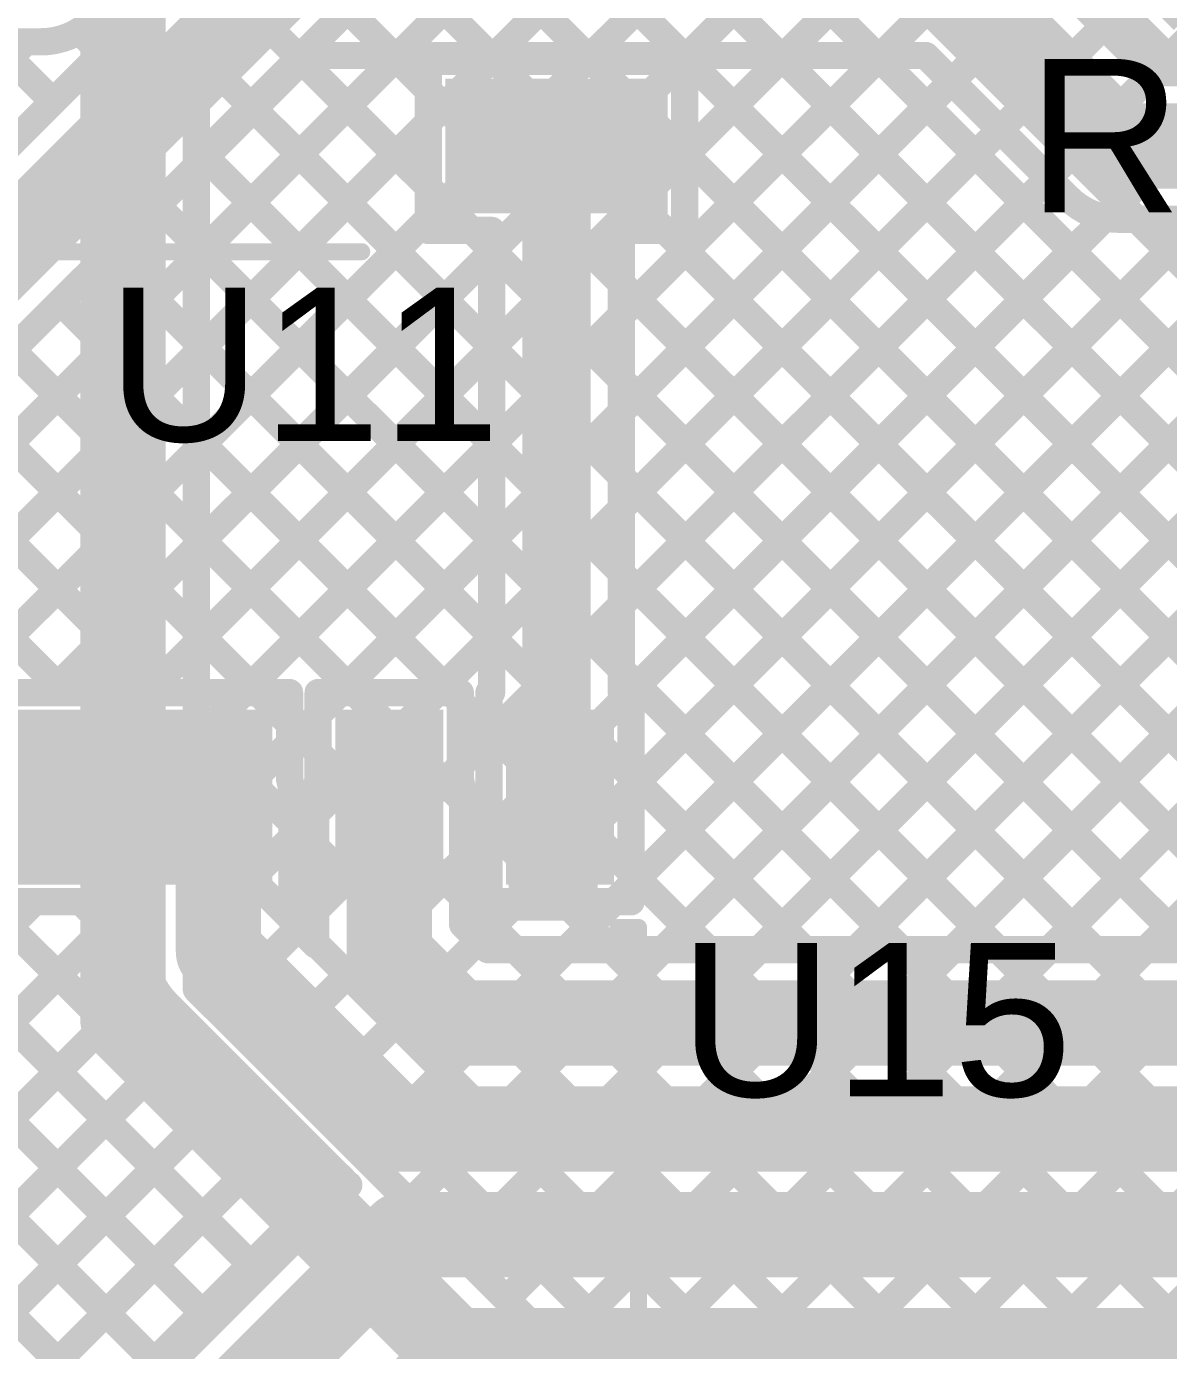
# Model space of a CAD drawing. Header units: millimetres. Extents: x -0.08 to 7.12, y -0.08 to 3.98.
# Drawn here: x 4.8808 to 5.2152, y 1.6051 to 1.993 of the extents above; entities that cross this region are included whole.
import ezdxf

# ---------------------------------------------------------------- set-up
doc = ezdxf.new("R2010")
doc.units = ezdxf.units.MM
doc.header["$MEASUREMENT"] = 0
for name, color, linetype in [('BottomLayer', 5, 'Continuous'), ('TopLayer', 1, 'Continuous'), ('TopOverlay', 2, 'Continuous'), ('TopPaste', 8, 'Continuous'), ('TopSolder', 216, 'Continuous')]:
    doc.layers.add(name, color=color, linetype=linetype)
doc.styles.add('Arial', font='', dxfattribs={"height": 0.2})
doc.styles.get('Arial').set_extended_font_data('Arial')

# ---------------------------------------------------------------- blocks, each defined once
blk = doc.blocks.new('SOP_16_150____25')
at = {"layer": 'TopLayer'}
for points in [[(-0.13484, 0.18681), (-0.09154, 0.18681), (-0.09154, 0.16319), (-0.13484, 0.16319)], [(0.09154, 0.18681), (0.13484, 0.18681), (0.13484, 0.16319), (0.09154, 0.16319)], [(-0.13484, 0.13681), (-0.09154, 0.13681), (-0.09154, 0.11319), (-0.13484, 0.11319)], [(0.09154, 0.13681), (0.13484, 0.13681), (0.13484, 0.11319), (0.09154, 0.11319)], [(-0.13484, 0.08681), (-0.09154, 0.08681), (-0.09154, 0.06319), (-0.13484, 0.06319)], [(0.09154, 0.08681), (0.13484, 0.08681), (0.13484, 0.06319), (0.09154, 0.06319)], [(-0.13484, 0.03681), (-0.09154, 0.03681), (-0.09154, 0.01319), (-0.13484, 0.01319)], [(0.09154, 0.03681), (0.13484, 0.03681), (0.13484, 0.01319), (0.09154, 0.01319)], [(-0.13484, -0.01319), (-0.09154, -0.01319), (-0.09154, -0.03681), (-0.13484, -0.03681)], [(0.09154, -0.01319), (0.13484, -0.01319), (0.13484, -0.03681), (0.09154, -0.03681)], [(-0.13484, -0.06319), (-0.09154, -0.06319), (-0.09154, -0.08681), (-0.13484, -0.08681)], [(0.09154, -0.06319), (0.13484, -0.06319), (0.13484, -0.08681), (0.09154, -0.08681)], [(-0.13484, -0.11319), (-0.09154, -0.11319), (-0.09154, -0.13681), (-0.13484, -0.13681)], [(0.09154, -0.11319), (0.13484, -0.11319), (0.13484, -0.13681), (0.09154, -0.13681)], [(-0.13484, -0.16319), (-0.09154, -0.16319), (-0.09154, -0.18681), (-0.13484, -0.18681)], [(0.09154, -0.16319), (0.13484, -0.16319), (0.13484, -0.18681), (0.09154, -0.18681)]]:
    blk.add_hatch(color=1, dxfattribs=at).paths.add_polyline_path(points)
at = {"layer": 'TopOverlay'}
blk.add_hatch(color=2, dxfattribs=at).paths.add_polyline_path([(-0.088, 0.16), (-0.077, 0.16), (-0.077, 0.186), (-0.088, 0.186)])
at = {"layer": 'TopPaste'}
for points in [[(-0.13484, 0.18681), (-0.09154, 0.18681), (-0.09154, 0.16319), (-0.13484, 0.16319)], [(0.09154, 0.18681), (0.13484, 0.18681), (0.13484, 0.16319), (0.09154, 0.16319)], [(-0.13484, 0.13681), (-0.09154, 0.13681), (-0.09154, 0.11319), (-0.13484, 0.11319)], [(0.09154, 0.13681), (0.13484, 0.13681), (0.13484, 0.11319), (0.09154, 0.11319)], [(-0.13484, 0.08681), (-0.09154, 0.08681), (-0.09154, 0.06319), (-0.13484, 0.06319)], [(0.09154, 0.08681), (0.13484, 0.08681), (0.13484, 0.06319), (0.09154, 0.06319)], [(-0.13484, 0.03681), (-0.09154, 0.03681), (-0.09154, 0.01319), (-0.13484, 0.01319)], [(0.09154, 0.03681), (0.13484, 0.03681), (0.13484, 0.01319), (0.09154, 0.01319)], [(-0.13484, -0.01319), (-0.09154, -0.01319), (-0.09154, -0.03681), (-0.13484, -0.03681)], [(0.09154, -0.01319), (0.13484, -0.01319), (0.13484, -0.03681), (0.09154, -0.03681)], [(-0.13484, -0.06319), (-0.09154, -0.06319), (-0.09154, -0.08681), (-0.13484, -0.08681)], [(0.09154, -0.06319), (0.13484, -0.06319), (0.13484, -0.08681), (0.09154, -0.08681)], [(-0.13484, -0.11319), (-0.09154, -0.11319), (-0.09154, -0.13681), (-0.13484, -0.13681)], [(0.09154, -0.11319), (0.13484, -0.11319), (0.13484, -0.13681), (0.09154, -0.13681)], [(-0.13484, -0.16319), (-0.09154, -0.16319), (-0.09154, -0.18681), (-0.13484, -0.18681)], [(0.09154, -0.16319), (0.13484, -0.16319), (0.13484, -0.18681), (0.09154, -0.18681)]]:
    blk.add_hatch(color=8, dxfattribs=at).paths.add_polyline_path(points)
at = {"layer": 'TopSolder'}
for points in [[(-0.13884, 0.19081), (-0.08754, 0.19081), (-0.08754, 0.15919), (-0.13884, 0.15919)], [(0.08754, 0.19081), (0.13884, 0.19081), (0.13884, 0.15919), (0.08754, 0.15919)], [(-0.13884, 0.14081), (-0.08754, 0.14081), (-0.08754, 0.10919), (-0.13884, 0.10919)], [(0.08754, 0.14081), (0.13884, 0.14081), (0.13884, 0.10919), (0.08754, 0.10919)], [(-0.13884, 0.09081), (-0.08754, 0.09081), (-0.08754, 0.05919), (-0.13884, 0.05919)], [(0.08754, 0.09081), (0.13884, 0.09081), (0.13884, 0.05919), (0.08754, 0.05919)], [(-0.13884, 0.04081), (-0.08754, 0.04081), (-0.08754, 0.00919), (-0.13884, 0.00919)], [(0.08754, 0.04081), (0.13884, 0.04081), (0.13884, 0.00919), (0.08754, 0.00919)], [(-0.13884, -0.00919), (-0.08754, -0.00919), (-0.08754, -0.04081), (-0.13884, -0.04081)], [(0.08754, -0.00919), (0.13884, -0.00919), (0.13884, -0.04081), (0.08754, -0.04081)], [(-0.13884, -0.05919), (-0.08754, -0.05919), (-0.08754, -0.09081), (-0.13884, -0.09081)], [(0.08754, -0.05919), (0.13884, -0.05919), (0.13884, -0.09081), (0.08754, -0.09081)], [(-0.13884, -0.10919), (-0.08754, -0.10919), (-0.08754, -0.14081), (-0.13884, -0.14081)], [(0.08754, -0.10919), (0.13884, -0.10919), (0.13884, -0.14081), (0.08754, -0.14081)], [(-0.13884, -0.15919), (-0.08754, -0.15919), (-0.08754, -0.19081), (-0.13884, -0.19081)], [(0.08754, -0.15919), (0.13884, -0.15919), (0.13884, -0.19081), (0.08754, -0.19081)]]:
    blk.add_hatch(color=216, dxfattribs=at).paths.add_polyline_path(points)
at = {"layer": 'TopOverlay', "const_width": 0.005}
for points in [[(-0.075, 0.192), (-0.075, 0.198)], [(0.075, 0.198), (-0.075, 0.198)], [(0.075, 0.192), (0.075, 0.198)], [(-0.146, 0.171), (-0.146, 0.181)], [(-0.141, 0.176), (-0.146, 0.181)], [(-0.146, 0.171), (-0.141, 0.176)], [(-0.075, -0.198), (-0.075, -0.192)], [(0.075, -0.198), (0.075, -0.192)], [(0.075, -0.198), (-0.075, -0.198)]]:
    blk.add_lwpolyline(points, dxfattribs=at)
at = {"layer": 'TopOverlay', "const_width": 0.0025}
for points in [[(-0.07625, 0.198, 1), (-0.07375, 0.198, 1)], [(-0.07625, 0.198, 1), (-0.07375, 0.198, 1)], [(0.07375, 0.198, 1), (0.07625, 0.198, 1)], [(0.07375, 0.198, 1), (0.07625, 0.198, 1)], [(-0.07625, 0.192, 1), (-0.07375, 0.192, 1)], [(0.07375, 0.192, 1), (0.07625, 0.192, 1)], [(-0.14725, 0.181, 1), (-0.14475, 0.181, 1)], [(-0.14725, 0.181, 1), (-0.14475, 0.181, 1)], [(-0.14225, 0.176, 1), (-0.13975, 0.176, 1)], [(-0.14225, 0.176, 1), (-0.13975, 0.176, 1)], [(-0.14725, 0.171, 1), (-0.14475, 0.171, 1)], [(-0.14725, 0.171, 1), (-0.14475, 0.171, 1)], [(-0.07625, -0.192, 1), (-0.07375, -0.192, 1)], [(0.07375, -0.192, 1), (0.07625, -0.192, 1)], [(-0.07625, -0.198, 1), (-0.07375, -0.198, 1)], [(-0.07625, -0.198, 1), (-0.07375, -0.198, 1)], [(0.07375, -0.198, 1), (0.07625, -0.198, 1)], [(0.07375, -0.198, 1), (0.07625, -0.198, 1)]]:
    blk.add_lwpolyline(points, format="xyb", close=True, dxfattribs=at)
blk = doc.blocks.new('SOP_4_2_54_29')
at = {"layer": 'TopLayer'}
for points in [[(-0.15157, 0.06575), (-0.09449, 0.06575), (-0.09449, 0.03425), (-0.15157, 0.03425)], [(0.09449, 0.06575), (0.15157, 0.06575), (0.15157, 0.03425), (0.09449, 0.03425)], [(-0.15157, -0.03425), (-0.09449, -0.03425), (-0.09449, -0.06575), (-0.15157, -0.06575)], [(0.09449, -0.03425), (0.15157, -0.03425), (0.15157, -0.06575), (0.09449, -0.06575)]]:
    blk.add_hatch(color=1, dxfattribs=at).paths.add_polyline_path(points)
at = {"layer": 'TopPaste'}
for points in [[(-0.15157, 0.06575), (-0.09449, 0.06575), (-0.09449, 0.03425), (-0.15157, 0.03425)], [(0.09449, 0.06575), (0.15157, 0.06575), (0.15157, 0.03425), (0.09449, 0.03425)], [(-0.15157, -0.03425), (-0.09449, -0.03425), (-0.09449, -0.06575), (-0.15157, -0.06575)], [(0.09449, -0.03425), (0.15157, -0.03425), (0.15157, -0.06575), (0.09449, -0.06575)]]:
    blk.add_hatch(color=8, dxfattribs=at).paths.add_polyline_path(points)
at = {"layer": 'TopSolder'}
for points in [[(-0.15557, 0.06975), (-0.09049, 0.06975), (-0.09049, 0.03025), (-0.15557, 0.03025)], [(0.09049, 0.06975), (0.15557, 0.06975), (0.15557, 0.03025), (0.09049, 0.03025)], [(-0.15557, -0.03025), (-0.09049, -0.03025), (-0.09049, -0.06975), (-0.15557, -0.06975)], [(0.09049, -0.03025), (0.15557, -0.03025), (0.15557, -0.06975), (0.09049, -0.06975)]]:
    blk.add_hatch(color=216, dxfattribs=at).paths.add_polyline_path(points)
at = {"layer": 'TopOverlay', "const_width": 0.005}
for points in [[(-0.052, 0.081), (0.066, 0.081)], [(-0.163, 0.048), (-0.163, 0.058)], [(-0.163, 0.058), (-0.158, 0.053)], [(-0.163, 0.048), (-0.158, 0.053)], [(-0.052, -0.081), (0.066, -0.081)]]:
    blk.add_lwpolyline(points, dxfattribs=at)
at = {"layer": 'TopOverlay', "const_width": 0.0025}
for points in [[(-0.05325, 0.081, 1), (-0.05075, 0.081, 1)], [(0.06475, 0.081, 1), (0.06725, 0.081, 1)], [(-0.16425, 0.058, 1), (-0.16175, 0.058, 1)], [(-0.16425, 0.058, 1), (-0.16175, 0.058, 1)], [(-0.15925, 0.053, 1), (-0.15675, 0.053, 1)], [(-0.15925, 0.053, 1), (-0.15675, 0.053, 1)], [(-0.16425, 0.048, 1), (-0.16175, 0.048, 1)], [(-0.16425, 0.048, 1), (-0.16175, 0.048, 1)], [(-0.05325, -0.081, 1), (-0.05075, -0.081, 1)], [(0.06475, -0.081, 1), (0.06725, -0.081, 1)]]:
    blk.add_lwpolyline(points, format="xyb", close=True, dxfattribs=at)

msp = doc.modelspace()

# ---------------------------------------------------------------- linework, layer by layer
at = {"layer": 'BottomLayer'}
for points, const_width in [([(4.93053, 1.95365), (5.87624, 2.89936)], 0.008), ([(4.93053, 1.98194), (5.31691, 2.36832)], 0.008), ([(4.93053, 1.92537), (5.23569, 2.23052)], 0.008), ([(4.93053, 1.84052), (5.30102, 2.211)], 0.008), ([(4.93053, 1.75566), (5.38587, 2.211)], 0.008), ([(4.93053, 1.72738), (5.41415, 2.211)], 0.008), ([(4.93053, 1.81223), (5.3293, 2.211)], 0.008), ([(4.93053, 1.78395), (5.35758, 2.211)], 0.008), ([(4.93053, 1.8688), (5.27273, 2.211)], 0.008), ([(4.93053, 1.89708), (5.24311, 2.20966)], 0.008), ([(4.93642, 1.70498), (5.44244, 2.211)], 0.008), ([(4.95056, 1.69084), (5.47072, 2.211)], 0.008), ([(4.96471, 1.6767), (5.49901, 2.211)], 0.008), ([(4.97885, 1.66256), (5.52729, 2.211)], 0.008), ([(4.99194, 2.20704), (5.76398, 1.435)], 0.008), ([(4.97417, 2.19652), (5.73569, 1.435)], 0.008), ([(4.96003, 2.18238), (5.70741, 1.435)], 0.008), ([(4.94455, 2.16958), (5.67912, 1.435)], 0.008), ([(4.99299, 1.64842), (5.51077, 2.1662)], 0.008), ([(4.90903, 1.70197), (4.90903, 2.15081)], 0.025), ([(4.92991, 2.15593), (5.65084, 1.435)], 0.008), ([(4.93053, 1.71087), (4.93053, 2.15081)], 0.008), ([(5.00713, 1.63427), (5.51077, 2.13791)], 0.008), ([(4.93053, 2.12703), (5.62256, 1.435)], 0.008), ([(5.02127, 1.62013), (5.51077, 2.10963)], 0.008), ([(4.93053, 2.09874), (5.59427, 1.435)], 0.008), ([(5.03542, 1.60599), (5.51077, 2.08134)], 0.008), ([(4.93053, 2.07046), (5.50736, 1.49362)], 0.008), ([(5.04956, 1.59185), (5.51077, 2.05306)], 0.008), ([(4.93053, 2.04217), (5.48328, 1.48943)], 0.008), ([(5.0637, 1.5777), (5.51077, 2.02477)], 0.008), ([(4.93053, 2.01389), (5.46583, 1.47859)], 0.008), ([(5.07784, 1.56356), (5.51077, 1.99649)], 0.008), ([(4.93053, 1.9856), (5.45335, 1.46278)], 0.008), ([(5.09148, 1.54892), (5.51077, 1.96821)], 0.008), ([(4.93053, 1.95732), (5.44659, 1.44126)], 0.008), ([(5.10563, 1.53478), (5.51077, 1.93992)], 0.008), ([(4.93053, 1.92903), (5.42457, 1.435)], 0.008), ([(5.11977, 1.52064), (5.51077, 1.91164)], 0.008), ([(4.93053, 1.90075), (5.39628, 1.435)], 0.008), ([(4.93053, 1.87247), (5.368, 1.435)], 0.008), ([(4.93053, 1.84418), (5.33971, 1.435)], 0.008), ([(4.93053, 1.8159), (5.31143, 1.435)], 0.008), ([(4.93053, 1.78761), (5.28314, 1.435)], 0.008), ([(4.93053, 1.75933), (5.25486, 1.435)], 0.008), ([(4.93053, 1.73104), (5.22658, 1.435)], 0.008), ([(4.93053, 1.71087), (5.0852, 1.5562)], 0.008), ([(4.90903, 1.70197), (5.07, 1.541)], 0.025)]:
    msp.add_lwpolyline(points, dxfattribs=dict(at, const_width=const_width))
for points, const_width in [([(4.92853, 1.9856, 1), (4.93253, 1.9856, 1)], 0.004), ([(4.92853, 1.98194, 1), (4.93253, 1.98194, 1)], 0.004), ([(4.92853, 1.95732, 1), (4.93253, 1.95732, 1)], 0.004), ([(4.92853, 1.95365, 1), (4.93253, 1.95365, 1)], 0.004), ([(4.92853, 1.92903, 1), (4.93253, 1.92903, 1)], 0.004), ([(4.92853, 1.92537, 1), (4.93253, 1.92537, 1)], 0.004), ([(4.92853, 1.90075, 1), (4.93253, 1.90075, 1)], 0.004), ([(4.92853, 1.89708, 1), (4.93253, 1.89708, 1)], 0.004), ([(4.92853, 1.87247, 1), (4.93253, 1.87247, 1)], 0.004), ([(4.92853, 1.8688, 1), (4.93253, 1.8688, 1)], 0.004), ([(4.92853, 1.84418, 1), (4.93253, 1.84418, 1)], 0.004), ([(4.92853, 1.84052, 1), (4.93253, 1.84052, 1)], 0.004), ([(4.92853, 1.8159, 1), (4.93253, 1.8159, 1)], 0.004), ([(4.92853, 1.81223, 1), (4.93253, 1.81223, 1)], 0.004), ([(4.92853, 1.78761, 1), (4.93253, 1.78761, 1)], 0.004), ([(4.92853, 1.78395, 1), (4.93253, 1.78395, 1)], 0.004), ([(4.92853, 1.75933, 1), (4.93253, 1.75933, 1)], 0.004), ([(4.92853, 1.75566, 1), (4.93253, 1.75566, 1)], 0.004), ([(4.92853, 1.73104, 1), (4.93253, 1.73104, 1)], 0.004), ([(4.92853, 1.72738, 1), (4.93253, 1.72738, 1)], 0.004), ([(4.92853, 1.71087, 1), (4.93253, 1.71087, 1)], 0.004), ([(4.92853, 1.71087, 1), (4.93253, 1.71087, 1)], 0.004), ([(4.90278, 1.70197, 1), (4.91528, 1.70197, 1)], 0.0125), ([(4.90278, 1.70197, 1), (4.91528, 1.70197, 1)], 0.0125), ([(4.93442, 1.70498, 1), (4.93842, 1.70498, 1)], 0.004), ([(4.94856, 1.69084, 1), (4.95256, 1.69084, 1)], 0.004), ([(4.96271, 1.6767, 1), (4.96671, 1.6767, 1)], 0.004), ([(4.97685, 1.66256, 1), (4.98085, 1.66256, 1)], 0.004), ([(4.99099, 1.64842, 1), (4.99499, 1.64842, 1)], 0.004), ([(5.00513, 1.63427, 1), (5.00913, 1.63427, 1)], 0.004), ([(5.01927, 1.62013, 1), (5.02327, 1.62013, 1)], 0.004), ([(5.03342, 1.60599, 1), (5.03742, 1.60599, 1)], 0.004)]:
    msp.add_lwpolyline(points, format="xyb", close=True, dxfattribs=dict(at, const_width=const_width))
at = {"layer": 'TopLayer'}
for points, const_width in [([(4.9002, 1.9948), (4.94191, 2.0365)], 0.008), ([(5.16248, 2.0365), (5.21948, 1.9795)], 0.008), ([(5.17786, 2.0365), (5.21956, 1.9948)], 0.008), ([(4.83309, 1.9155), (4.9388, 2.0212)], 0.008), ([(5.1682, 2.0212), (5.20991, 1.9795)], 0.008), ([(4.842, 1.894), (4.954, 2.006)], 0.025), ([(5.153, 2.006), (5.201, 1.958)], 0.025), ([(5.19628, 1.99313), (5.20875, 2.0056)], 0.008), ([(4.8962, 1.99165), (4.90272, 1.98513)], 0.008), ([(5.21094, 1.9795), (5.22327, 1.99183)], 0.008), ([(4.61352, 1.9885), (4.885, 1.9885)], 0.008), ([(4.82746, 1.93543), (4.88053, 1.9885)], 0.008), ([(4.87107, 1.9885), (4.88858, 1.97099)], 0.008), ([(4.803, 1.79784), (4.98966, 1.9845)], 0.008), ([(4.8572, 1.8788), (4.96291, 1.9845)], 0.008), ([(4.96141, 1.98301), (4.99843, 1.94599)], 0.008), ([(4.96291, 1.9845), (5.14409, 1.9845)], 0.008), ([(4.9882, 1.9845), (4.99843, 1.97427)], 0.008), ([(4.99843, 1.98275), (5.07352, 1.98275)], 0.008), ([(4.99843, 1.93325), (4.99843, 1.98275)], 0.008), ([(5.05498, 1.90839), (5.13108, 1.9845)], 0.008), ([(5.07306, 1.9845), (5.32708, 1.73048)], 0.008), ([(5.07352, 1.95522), (5.1028, 1.9845)], 0.008), ([(5.07352, 1.93325), (5.07352, 1.98275)], 0.008), ([(5.10134, 1.9845), (5.34122, 1.74462)], 0.008), ([(5.12962, 1.9845), (5.35536, 1.75877)], 0.008), ([(5.14409, 1.9845), (5.1858, 1.9428)], 0.008), ([(5.20991, 1.9795), (5.29428, 1.9795)], 0.008), ([(5.05498, 1.88011), (5.15173, 1.97686)], 0.008), ([(4.94727, 1.96886), (5.01698, 1.89916)], 0.008), ([(4.83129, 1.79784), (4.99843, 1.96499)], 0.008), ([(5.03598, 1.76821), (5.03598, 1.958)], 0.02), ([(5.201, 1.958), (5.31728, 1.958)], 0.025), ([(5.05498, 1.85182), (5.16587, 1.96272)], 0.008), ([(5.07352, 1.95575), (5.30677, 1.7225)], 0.008), ([(4.93313, 1.95472), (5.01698, 1.87087)], 0.008), ([(5.05498, 1.82354), (5.18002, 1.94858)], 0.008), ([(4.91899, 1.94058), (5.01698, 1.84259)], 0.008), ([(4.85781, 1.79608), (4.99843, 1.9367)], 0.008), ([(5.05756, 1.79784), (5.19666, 1.93694)], 0.008), ([(5.05781, 1.74152), (5.25279, 1.9365)], 0.008), ([(5.05781, 1.76981), (5.22451, 1.9365)], 0.008), ([(5.06707, 1.7225), (5.28107, 1.9365)], 0.008), ([(5.201, 1.9365), (5.29428, 1.9365)], 0.008), ([(5.20591, 1.9365), (5.3695, 1.77291)], 0.008), ([(4.99843, 1.93325), (5.01698, 1.93325)], 0.008), ([(5.01117, 1.93325), (5.01698, 1.92744)], 0.008), ([(5.01698, 1.79784), (5.01698, 1.93325)], 0.008), ([(5.05498, 1.79784), (5.05498, 1.93325)], 0.008), ([(5.05498, 1.93325), (5.07352, 1.93325)], 0.008), ([(5.06774, 1.93325), (5.27849, 1.7225)], 0.008), ([(4.88786, 1.79784), (5.01698, 1.92696)], 0.008), ([(4.90484, 1.92644), (5.01698, 1.81431)], 0.008), ([(5.09536, 1.7225), (5.29578, 1.92292)], 0.008), ([(5.05498, 1.91773), (5.2502, 1.7225)], 0.008), ([(4.8907, 1.9123), (5.00515, 1.79784)], 0.008), ([(4.87656, 1.89815), (4.97687, 1.79784)], 0.008), ([(4.90781, 1.78951), (5.01698, 1.89868)], 0.008), ([(5.12364, 1.7225), (5.2988, 1.89766)], 0.008), ([(5.05498, 1.88944), (5.22192, 1.7225)], 0.008), ([(4.86242, 1.88401), (4.94859, 1.79784)], 0.008), ([(5.15193, 1.7225), (5.31247, 1.88304)], 0.008), ([(4.81736, 1.8725), (4.89202, 1.79784)], 0.008), ([(4.84538, 1.87277), (4.9203, 1.79784)], 0.008), ([(4.94443, 1.79784), (5.01698, 1.87039)], 0.008), ([(5.18021, 1.7225), (5.33027, 1.87256)], 0.008), ([(5.2085, 1.7225), (5.3585, 1.8725)], 0.008), ([(5.05498, 1.86116), (5.19363, 1.7225)], 0.008), ([(4.97271, 1.79784), (5.01698, 1.84211)], 0.008), ([(5.05498, 1.83287), (5.16535, 1.7225)], 0.008), ([(5.001, 1.79784), (5.01698, 1.81382)], 0.008), ([(5.05498, 1.80459), (5.13707, 1.7225)], 0.008), ([(4.86619, 1.79784), (4.90781, 1.79784)], 0.008), ([(4.90781, 1.73654), (4.90781, 1.79784)], 0.008), ([(4.91619, 1.77259), (4.91619, 1.79784)], 0.008), ([(4.91619, 1.79784), (4.95781, 1.79784)], 0.008), ([(4.95781, 1.77259), (4.95781, 1.79784)], 0.008), ([(4.96619, 1.79784), (5.00781, 1.79784)], 0.008), ([(4.96619, 1.77259), (4.96619, 1.79784)], 0.008), ([(5.00515, 1.79784), (5.00781, 1.79519)], 0.008), ([(5.00781, 1.77259), (5.00781, 1.79784)], 0.008), ([(5.01619, 1.73654), (5.01619, 1.79784)], 0.008), ([(5.05781, 1.73654), (5.05781, 1.79784)], 0.008), ([(5.00781, 1.79519), (5.01619, 1.78681)], 0.008), ([(4.95781, 1.78294), (4.96619, 1.79132)], 0.008), ([(4.95781, 1.78862), (4.96619, 1.78024)], 0.008), ([(5.00781, 1.77637), (5.01619, 1.78475)], 0.008), ([(4.90781, 1.78205), (4.91619, 1.77367)], 0.008), ([(4.937, 1.722), (4.937, 1.76719)], 0.025), ([(4.987, 1.721), (4.987, 1.76719)], 0.025), ([(5.03598, 1.76821), (5.037, 1.76719)], 0.02), ([(5.05781, 1.77347), (5.10878, 1.7225)], 0.008), ([(4.90781, 1.76123), (4.91558, 1.76899)], 0.008), ([(4.9155, 1.722), (4.9155, 1.76719)], 0.008), ([(4.9585, 1.73091), (4.9585, 1.76719)], 0.008), ([(4.9655, 1.72391), (4.9655, 1.76719)], 0.008), ([(5.0085, 1.72991), (5.0085, 1.76719)], 0.008), ([(5.0085, 1.76621), (5.01619, 1.75852)], 0.008), ([(4.9585, 1.75535), (4.9655, 1.76235)], 0.008), ([(4.9585, 1.75964), (4.9655, 1.75264)], 0.008), ([(4.90781, 1.75376), (4.9155, 1.74608)], 0.008), ([(5.0085, 1.74878), (5.01619, 1.75647)], 0.008), ([(5.05781, 1.74519), (5.0805, 1.7225)], 0.008), ([(4.74633, 1.57146), (4.9155, 1.74063)], 0.008), ([(4.80781, 1.74063), (4.93502, 1.61342)], 0.008), ([(5.0085, 1.73793), (5.02393, 1.7225)], 0.008), ([(5.05283, 1.73654), (5.05781, 1.74152)], 0.008), ([(4.736, 1.58942), (4.88312, 1.73654)], 0.008), ([(4.75533, 1.73654), (4.91619, 1.57568)], 0.008), ([(4.78362, 1.73654), (4.92096, 1.59919)], 0.008), ([(4.84019, 1.73654), (4.94916, 1.62756)], 0.008), ([(4.86619, 1.73654), (4.90781, 1.73654)], 0.008), ([(4.86847, 1.73654), (4.9633, 1.64171)], 0.008), ([(4.89676, 1.73654), (4.91603, 1.71726)], 0.008), ([(4.96042, 1.72898), (4.9655, 1.73406)], 0.008), ([(5.01321, 1.7252), (5.02454, 1.73654)], 0.008), ([(5.01619, 1.73654), (5.05781, 1.73654)], 0.008), ([(5.03818, 1.73654), (5.05221, 1.7225)], 0.008), ([(5.03879, 1.7225), (5.05283, 1.73654)], 0.008), ([(4.937, 1.722), (4.989, 1.67)], 0.025), ([(4.9585, 1.73136), (4.9655, 1.72436)], 0.008), ([(4.9585, 1.73091), (4.9655, 1.72391)], 0.008), ([(4.987, 1.721), (5.007, 1.701)], 0.025), ([(5.0085, 1.72991), (5.01591, 1.7225)], 0.008), ([(5.01591, 1.7225), (5.31909, 1.7225)], 0.008), ([(4.77462, 1.57146), (4.91707, 1.71392)], 0.008), ([(4.9218, 1.7068), (4.9738, 1.6548)], 0.008), ([(5.007, 1.701), (5.328, 1.701)], 0.025), ([(4.8029, 1.57146), (4.93002, 1.69858)], 0.008), ([(4.83119, 1.57146), (4.94416, 1.68444)], 0.008), ([(4.989, 1.67), (5.859, 1.67)], 0.025), ([(4.85781, 1.56981), (4.9583, 1.67029)], 0.008), ([(4.88775, 1.57146), (4.97244, 1.65615)], 0.008), ([(4.92249, 1.60089), (4.97515, 1.65356)], 0.008), ([(4.93769, 1.58569), (4.991, 1.639)], 0.025), ([(4.991, 1.639), (5.956, 1.639)], 0.025), ([(4.98769, 1.58369), (5.009, 1.605)], 0.025), ([(5.009, 1.605), (5.749, 1.605)], 0.025)]:
    msp.add_lwpolyline(points, dxfattribs=dict(at, const_width=const_width))
at = {"layer": 'TopLayer', "const_width": 0.008}
for points in [[(4.9002, 1.9948, -0.198912), (4.885, 1.9885)], [(4.9002, 1.9948, -0.198912), (4.885, 1.9885)], [(5.201, 1.9365, -0.198912), (5.1858, 1.9428)], [(5.201, 1.9365, -0.198912), (5.1858, 1.9428)], [(4.9155, 1.76719, -0.063547), (4.91619, 1.77259)], [(4.95781, 1.77259, -0.063547), (4.9585, 1.76719)], [(4.9655, 1.76719, -0.063547), (4.96619, 1.77259)], [(5.00781, 1.77259, -0.063547), (5.0085, 1.76719)], [(4.9218, 1.7068, -0.198912), (4.9155, 1.722)], [(4.9218, 1.7068, -0.198912), (4.9155, 1.722)]]:
    msp.add_lwpolyline(points, format="xyb", dxfattribs=at)
at = {"layer": 'TopLayer'}
for points, const_width in [([(4.8982, 1.9948, 1), (4.9022, 1.9948, 1)], 0.004), ([(4.8982, 1.9948, 1), (4.9022, 1.9948, 1)], 0.004), ([(4.8982, 1.9948, 1), (4.9022, 1.9948, 1)], 0.004), ([(4.8942, 1.99165, 1), (4.8982, 1.99165, 1)], 0.004), ([(5.19428, 1.99313, 1), (5.19828, 1.99313, 1)], 0.004), ([(4.87853, 1.9885, 1), (4.88253, 1.9885, 1)], 0.004), ([(4.883, 1.9885, 1), (4.887, 1.9885, 1)], 0.004), ([(4.883, 1.9885, 1), (4.887, 1.9885, 1)], 0.004), ([(4.883, 1.9885, 1), (4.887, 1.9885, 1)], 0.004), ([(4.90072, 1.98513, 1), (4.90472, 1.98513, 1)], 0.004), ([(4.95941, 1.98301, 1), (4.96341, 1.98301, 1)], 0.004), ([(4.96091, 1.9845, 1), (4.96491, 1.9845, 1)], 0.004), ([(4.96091, 1.9845, 1), (4.96491, 1.9845, 1)], 0.004), ([(4.9862, 1.9845, 1), (4.9902, 1.9845, 1)], 0.004), ([(4.98766, 1.9845, 1), (4.99166, 1.9845, 1)], 0.004), ([(4.99643, 1.98275, 1), (5.00043, 1.98275, 1)], 0.004), ([(4.99643, 1.98275, 1), (5.00043, 1.98275, 1)], 0.004), ([(5.07106, 1.9845, 1), (5.07506, 1.9845, 1)], 0.004), ([(5.07152, 1.98275, 1), (5.07552, 1.98275, 1)], 0.004), ([(5.07152, 1.98275, 1), (5.07552, 1.98275, 1)], 0.004), ([(5.09934, 1.9845, 1), (5.10334, 1.9845, 1)], 0.004), ([(5.1008, 1.9845, 1), (5.1048, 1.9845, 1)], 0.004), ([(5.12762, 1.9845, 1), (5.13162, 1.9845, 1)], 0.004), ([(5.12908, 1.9845, 1), (5.13308, 1.9845, 1)], 0.004), ([(5.14209, 1.9845, 1), (5.14609, 1.9845, 1)], 0.004), ([(5.14209, 1.9845, 1), (5.14609, 1.9845, 1)], 0.004), ([(5.20791, 1.9795, 1), (5.21191, 1.9795, 1)], 0.004), ([(5.20791, 1.9795, 1), (5.21191, 1.9795, 1)], 0.004), ([(5.20894, 1.9795, 1), (5.21294, 1.9795, 1)], 0.004), ([(5.14973, 1.97686, 1), (5.15373, 1.97686, 1)], 0.004), ([(4.88658, 1.97099, 1), (4.89058, 1.97099, 1)], 0.004), ([(4.99643, 1.97427, 1), (5.00043, 1.97427, 1)], 0.004), ([(4.94527, 1.96886, 1), (4.94927, 1.96886, 1)], 0.004), ([(4.99643, 1.96499, 1), (5.00043, 1.96499, 1)], 0.004), ([(5.03098, 1.958, 1), (5.04098, 1.958, 1)], 0.01), ([(5.19475, 1.958, 1), (5.20725, 1.958, 1)], 0.0125), ([(5.19475, 1.958, 1), (5.20725, 1.958, 1)], 0.0125), ([(5.16387, 1.96272, 1), (5.16787, 1.96272, 1)], 0.004), ([(5.07152, 1.95575, 1), (5.07552, 1.95575, 1)], 0.004), ([(5.07152, 1.95522, 1), (5.07552, 1.95522, 1)], 0.004), ([(4.93113, 1.95472, 1), (4.93513, 1.95472, 1)], 0.004), ([(5.17802, 1.94858, 1), (5.18202, 1.94858, 1)], 0.004), ([(4.99643, 1.94599, 1), (5.00043, 1.94599, 1)], 0.004), ([(4.91699, 1.94058, 1), (4.92099, 1.94058, 1)], 0.004), ([(5.1838, 1.9428, 1), (5.1878, 1.9428, 1)], 0.004), ([(5.1838, 1.9428, 1), (5.1878, 1.9428, 1)], 0.004), ([(5.1838, 1.9428, 1), (5.1878, 1.9428, 1)], 0.004), ([(4.99643, 1.9367, 1), (5.00043, 1.9367, 1)], 0.004), ([(5.19466, 1.93694, 1), (5.19866, 1.93694, 1)], 0.004), ([(5.199, 1.9365, 1), (5.203, 1.9365, 1)], 0.004), ([(5.199, 1.9365, 1), (5.203, 1.9365, 1)], 0.004), ([(5.199, 1.9365, 1), (5.203, 1.9365, 1)], 0.004), ([(5.20391, 1.9365, 1), (5.20791, 1.9365, 1)], 0.004), ([(4.99643, 1.93325, 1), (5.00043, 1.93325, 1)], 0.004), ([(4.99643, 1.93325, 1), (5.00043, 1.93325, 1)], 0.004), ([(5.00917, 1.93325, 1), (5.01317, 1.93325, 1)], 0.004), ([(5.01498, 1.93325, 1), (5.01898, 1.93325, 1)], 0.004), ([(5.01498, 1.93325, 1), (5.01898, 1.93325, 1)], 0.004), ([(5.05298, 1.93325, 1), (5.05698, 1.93325, 1)], 0.004), ([(5.05298, 1.93325, 1), (5.05698, 1.93325, 1)], 0.004), ([(5.06574, 1.93325, 1), (5.06974, 1.93325, 1)], 0.004), ([(5.07152, 1.93325, 1), (5.07552, 1.93325, 1)], 0.004), ([(5.07152, 1.93325, 1), (5.07552, 1.93325, 1)], 0.004), ([(4.90284, 1.92644, 1), (4.90684, 1.92644, 1)], 0.004), ([(5.01498, 1.92744, 1), (5.01898, 1.92744, 1)], 0.004), ([(5.01498, 1.92696, 1), (5.01898, 1.92696, 1)], 0.004), ([(5.05298, 1.91773, 1), (5.05698, 1.91773, 1)], 0.004), ([(4.8887, 1.9123, 1), (4.8927, 1.9123, 1)], 0.004), ([(5.05298, 1.90839, 1), (5.05698, 1.90839, 1)], 0.004), ([(5.01498, 1.89916, 1), (5.01898, 1.89916, 1)], 0.004), ([(5.01498, 1.89868, 1), (5.01898, 1.89868, 1)], 0.004), ([(5.05298, 1.88944, 1), (5.05698, 1.88944, 1)], 0.004), ([(5.05298, 1.88011, 1), (5.05698, 1.88011, 1)], 0.004), ([(5.01498, 1.87087, 1), (5.01898, 1.87087, 1)], 0.004), ([(5.01498, 1.87039, 1), (5.01898, 1.87039, 1)], 0.004), ([(5.05298, 1.86116, 1), (5.05698, 1.86116, 1)], 0.004), ([(5.05298, 1.85182, 1), (5.05698, 1.85182, 1)], 0.004), ([(5.01498, 1.84259, 1), (5.01898, 1.84259, 1)], 0.004), ([(5.01498, 1.84211, 1), (5.01898, 1.84211, 1)], 0.004), ([(5.05298, 1.83287, 1), (5.05698, 1.83287, 1)], 0.004), ([(5.05298, 1.82354, 1), (5.05698, 1.82354, 1)], 0.004), ([(5.01498, 1.81431, 1), (5.01898, 1.81431, 1)], 0.004), ([(5.01498, 1.81382, 1), (5.01898, 1.81382, 1)], 0.004), ([(5.05298, 1.80459, 1), (5.05698, 1.80459, 1)], 0.004), ([(4.88586, 1.79784, 1), (4.88986, 1.79784, 1)], 0.004), ([(4.89002, 1.79784, 1), (4.89402, 1.79784, 1)], 0.004), ([(4.90581, 1.79784, 1), (4.90981, 1.79784, 1)], 0.004), ([(4.90581, 1.79784, 1), (4.90981, 1.79784, 1)], 0.004), ([(4.91419, 1.79784, 1), (4.91819, 1.79784, 1)], 0.004), ([(4.91419, 1.79784, 1), (4.91819, 1.79784, 1)], 0.004), ([(4.9183, 1.79784, 1), (4.9223, 1.79784, 1)], 0.004), ([(4.94243, 1.79784, 1), (4.94643, 1.79784, 1)], 0.004), ([(4.94659, 1.79784, 1), (4.95059, 1.79784, 1)], 0.004), ([(4.95581, 1.79784, 1), (4.95981, 1.79784, 1)], 0.004), ([(4.95581, 1.79784, 1), (4.95981, 1.79784, 1)], 0.004), ([(4.96419, 1.79784, 1), (4.96819, 1.79784, 1)], 0.004), ([(4.96419, 1.79784, 1), (4.96819, 1.79784, 1)], 0.004), ([(4.97071, 1.79784, 1), (4.97471, 1.79784, 1)], 0.004), ([(4.97487, 1.79784, 1), (4.97887, 1.79784, 1)], 0.004), ([(4.999, 1.79784, 1), (5.003, 1.79784, 1)], 0.004), ([(5.00315, 1.79784, 1), (5.00715, 1.79784, 1)], 0.004), ([(5.00315, 1.79784, 1), (5.00715, 1.79784, 1)], 0.004), ([(5.00581, 1.79784, 1), (5.00981, 1.79784, 1)], 0.004), ([(5.00581, 1.79784, 1), (5.00981, 1.79784, 1)], 0.004), ([(5.01419, 1.79784, 1), (5.01819, 1.79784, 1)], 0.004), ([(5.01498, 1.79784, 1), (5.01898, 1.79784, 1)], 0.004), ([(5.05298, 1.79784, 1), (5.05698, 1.79784, 1)], 0.004), ([(5.05556, 1.79784, 1), (5.05956, 1.79784, 1)], 0.004), ([(5.05581, 1.79784, 1), (5.05981, 1.79784, 1)], 0.004), ([(5.00581, 1.79519, 1), (5.00981, 1.79519, 1)], 0.004), ([(5.00581, 1.79519, 1), (5.00981, 1.79519, 1)], 0.004), ([(4.90581, 1.78951, 1), (4.90981, 1.78951, 1)], 0.004), ([(4.95581, 1.78862, 1), (4.95981, 1.78862, 1)], 0.004), ([(4.96419, 1.79132, 1), (4.96819, 1.79132, 1)], 0.004), ([(5.01419, 1.78681, 1), (5.01819, 1.78681, 1)], 0.004), ([(5.01419, 1.78475, 1), (5.01819, 1.78475, 1)], 0.004), ([(4.90581, 1.78205, 1), (4.90981, 1.78205, 1)], 0.004), ([(4.95581, 1.78294, 1), (4.95981, 1.78294, 1)], 0.004), ([(4.96419, 1.78024, 1), (4.96819, 1.78024, 1)], 0.004), ([(4.91419, 1.77367, 1), (4.91819, 1.77367, 1)], 0.004), ([(4.93075, 1.76719, 1), (4.94325, 1.76719, 1)], 0.0125), ([(4.98075, 1.76719, 1), (4.99325, 1.76719, 1)], 0.0125), ([(5.00581, 1.77637, 1), (5.00981, 1.77637, 1)], 0.004), ([(5.03098, 1.76821, 1), (5.04098, 1.76821, 1)], 0.01), ([(5.03098, 1.76821, 1), (5.04098, 1.76821, 1)], 0.01), ([(5.032, 1.76719, 1), (5.042, 1.76719, 1)], 0.01), ([(5.05581, 1.77347, 1), (5.05981, 1.77347, 1)], 0.004), ([(4.91358, 1.76899, 1), (4.91758, 1.76899, 1)], 0.004), ([(4.91419, 1.77259, 1), (4.91819, 1.77259, 1)], 0.004), ([(4.91419, 1.77259, 1), (4.91819, 1.77259, 1)], 0.004), ([(4.95581, 1.77259, 1), (4.95981, 1.77259, 1)], 0.004), ([(4.95581, 1.77259, 1), (4.95981, 1.77259, 1)], 0.004), ([(4.96419, 1.77259, 1), (4.96819, 1.77259, 1)], 0.004), ([(4.96419, 1.77259, 1), (4.96819, 1.77259, 1)], 0.004), ([(5.00581, 1.77259, 1), (5.00981, 1.77259, 1)], 0.004), ([(5.00581, 1.77259, 1), (5.00981, 1.77259, 1)], 0.004), ([(5.05581, 1.76981, 1), (5.05981, 1.76981, 1)], 0.004), ([(4.9135, 1.76719, 1), (4.9175, 1.76719, 1)], 0.004), ([(4.9135, 1.76719, 1), (4.9175, 1.76719, 1)], 0.004), ([(4.9565, 1.76719, 1), (4.9605, 1.76719, 1)], 0.004), ([(4.9565, 1.76719, 1), (4.9605, 1.76719, 1)], 0.004), ([(4.9635, 1.76719, 1), (4.9675, 1.76719, 1)], 0.004), ([(4.9635, 1.76719, 1), (4.9675, 1.76719, 1)], 0.004), ([(5.0065, 1.76719, 1), (5.0105, 1.76719, 1)], 0.004), ([(5.0065, 1.76719, 1), (5.0105, 1.76719, 1)], 0.004), ([(5.0065, 1.76621, 1), (5.0105, 1.76621, 1)], 0.004), ([(4.90581, 1.76123, 1), (4.90981, 1.76123, 1)], 0.004), ([(4.9635, 1.76235, 1), (4.9675, 1.76235, 1)], 0.004), ([(4.9565, 1.75964, 1), (4.9605, 1.75964, 1)], 0.004), ([(5.01419, 1.75852, 1), (5.01819, 1.75852, 1)], 0.004), ([(4.90581, 1.75376, 1), (4.90981, 1.75376, 1)], 0.004), ([(4.9565, 1.75535, 1), (4.9605, 1.75535, 1)], 0.004), ([(5.01419, 1.75647, 1), (5.01819, 1.75647, 1)], 0.004), ([(4.9635, 1.75264, 1), (4.9675, 1.75264, 1)], 0.004), ([(4.9135, 1.74608, 1), (4.9175, 1.74608, 1)], 0.004), ([(5.0065, 1.74878, 1), (5.0105, 1.74878, 1)], 0.004), ([(5.05581, 1.74519, 1), (5.05981, 1.74519, 1)], 0.004), ([(4.9135, 1.74063, 1), (4.9175, 1.74063, 1)], 0.004), ([(5.0065, 1.73793, 1), (5.0105, 1.73793, 1)], 0.004), ([(5.05581, 1.74152, 1), (5.05981, 1.74152, 1)], 0.004), ([(5.05581, 1.74152, 1), (5.05981, 1.74152, 1)], 0.004), ([(4.88112, 1.73654, 1), (4.88512, 1.73654, 1)], 0.004), ([(4.89476, 1.73654, 1), (4.89876, 1.73654, 1)], 0.004), ([(4.90581, 1.73654, 1), (4.90981, 1.73654, 1)], 0.004), ([(4.90581, 1.73654, 1), (4.90981, 1.73654, 1)], 0.004), ([(4.9635, 1.73406, 1), (4.9675, 1.73406, 1)], 0.004), ([(5.01419, 1.73654, 1), (5.01819, 1.73654, 1)], 0.004), ([(5.01419, 1.73654, 1), (5.01819, 1.73654, 1)], 0.004), ([(5.02254, 1.73654, 1), (5.02654, 1.73654, 1)], 0.004), ([(5.03618, 1.73654, 1), (5.04018, 1.73654, 1)], 0.004), ([(5.05083, 1.73654, 1), (5.05483, 1.73654, 1)], 0.004), ([(5.05083, 1.73654, 1), (5.05483, 1.73654, 1)], 0.004), ([(5.05581, 1.73654, 1), (5.05981, 1.73654, 1)], 0.004), ([(5.05581, 1.73654, 1), (5.05981, 1.73654, 1)], 0.004), ([(4.93075, 1.722, 1), (4.94325, 1.722, 1)], 0.0125), ([(4.93075, 1.722, 1), (4.94325, 1.722, 1)], 0.0125), ([(4.9565, 1.73136, 1), (4.9605, 1.73136, 1)], 0.004), ([(4.9565, 1.73091, 1), (4.9605, 1.73091, 1)], 0.004), ([(4.9565, 1.73091, 1), (4.9605, 1.73091, 1)], 0.004), ([(4.95842, 1.72898, 1), (4.96242, 1.72898, 1)], 0.004), ([(4.98075, 1.721, 1), (4.99325, 1.721, 1)], 0.0125), ([(4.98075, 1.721, 1), (4.99325, 1.721, 1)], 0.0125), ([(5.0065, 1.72991, 1), (5.0105, 1.72991, 1)], 0.004), ([(5.0065, 1.72991, 1), (5.0105, 1.72991, 1)], 0.004), ([(4.9635, 1.72436, 1), (4.9675, 1.72436, 1)], 0.004), ([(4.9635, 1.72391, 1), (4.9675, 1.72391, 1)], 0.004), ([(4.9635, 1.72391, 1), (4.9675, 1.72391, 1)], 0.004), ([(5.01121, 1.7252, 1), (5.01521, 1.7252, 1)], 0.004), ([(5.01391, 1.7225, 1), (5.01791, 1.7225, 1)], 0.004), ([(5.01391, 1.7225, 1), (5.01791, 1.7225, 1)], 0.004), ([(5.02193, 1.7225, 1), (5.02593, 1.7225, 1)], 0.004), ([(5.03679, 1.7225, 1), (5.04079, 1.7225, 1)], 0.004), ([(5.05021, 1.7225, 1), (5.05421, 1.7225, 1)], 0.004), ([(5.06507, 1.7225, 1), (5.06907, 1.7225, 1)], 0.004), ([(5.0785, 1.7225, 1), (5.0825, 1.7225, 1)], 0.004), ([(5.09336, 1.7225, 1), (5.09736, 1.7225, 1)], 0.004), ([(5.10678, 1.7225, 1), (5.11078, 1.7225, 1)], 0.004), ([(5.12164, 1.7225, 1), (5.12564, 1.7225, 1)], 0.004), ([(5.13507, 1.7225, 1), (5.13907, 1.7225, 1)], 0.004), ([(5.14993, 1.7225, 1), (5.15393, 1.7225, 1)], 0.004), ([(5.16335, 1.7225, 1), (5.16735, 1.7225, 1)], 0.004), ([(5.17821, 1.7225, 1), (5.18221, 1.7225, 1)], 0.004), ([(5.19163, 1.7225, 1), (5.19563, 1.7225, 1)], 0.004), ([(5.2065, 1.7225, 1), (5.2105, 1.7225, 1)], 0.004), ([(4.9135, 1.722, 1), (4.9175, 1.722, 1)], 0.004), ([(4.9135, 1.722, 1), (4.9175, 1.722, 1)], 0.004), ([(4.9135, 1.722, 1), (4.9175, 1.722, 1)], 0.004), ([(4.91403, 1.71726, 1), (4.91803, 1.71726, 1)], 0.004), ([(4.91507, 1.71392, 1), (4.91908, 1.71392, 1)], 0.004), ([(4.9198, 1.7068, 1), (4.9238, 1.7068, 1)], 0.004), ([(4.9198, 1.7068, 1), (4.9238, 1.7068, 1)], 0.004), ([(4.9198, 1.7068, 1), (4.9238, 1.7068, 1)], 0.004), ([(5.00075, 1.701, 1), (5.01325, 1.701, 1)], 0.0125), ([(5.00075, 1.701, 1), (5.01325, 1.701, 1)], 0.0125), ([(4.92802, 1.69858, 1), (4.93202, 1.69858, 1)], 0.004), ([(4.94216, 1.68444, 1), (4.94616, 1.68444, 1)], 0.004), ([(4.98275, 1.67, 1), (4.99525, 1.67, 1)], 0.0125), ([(4.98275, 1.67, 1), (4.99525, 1.67, 1)], 0.0125), ([(4.9563, 1.67029, 1), (4.9603, 1.67029, 1)], 0.004), ([(4.97044, 1.65615, 1), (4.97444, 1.65615, 1)], 0.004), ([(4.9718, 1.6548, 1), (4.9758, 1.6548, 1)], 0.004), ([(4.97315, 1.65356, 1), (4.97715, 1.65356, 1)], 0.004), ([(4.98475, 1.639, 1), (4.99725, 1.639, 1)], 0.0125), ([(4.98475, 1.639, 1), (4.99725, 1.639, 1)], 0.0125), ([(4.9613, 1.64171, 1), (4.9653, 1.64171, 1)], 0.004), ([(4.94716, 1.62756, 1), (4.95116, 1.62756, 1)], 0.004), ([(4.93302, 1.61342, 1), (4.93702, 1.61342, 1)], 0.004), ([(5.00275, 1.605, 1), (5.01525, 1.605, 1)], 0.0125), ([(5.00275, 1.605, 1), (5.01525, 1.605, 1)], 0.0125)]:
    msp.add_lwpolyline(points, format="xyb", close=True, dxfattribs=dict(at, const_width=const_width))

# ---------------------------------------------------------------- block references
msp.add_blockref('SOP_4_2_54_29', (4.91294, 2.008))
at = {"rotation": 270}
msp.add_blockref('SOP_16_150____25', (4.862, 1.654), dxfattribs=at)

# ---------------------------------------------------------------- texts
at = {"layer": 'TopOverlay', "style": 'Arial'}
for s, p in [('R28', (5.1738, 1.93851)), ('U11', (4.90427, 1.87151)), ('U15', (5.07177, 1.67951))]:
    msp.add_text(s, height=0.045, dxfattribs=at).set_placement(p)

doc.saveas('drawing.dxf')
